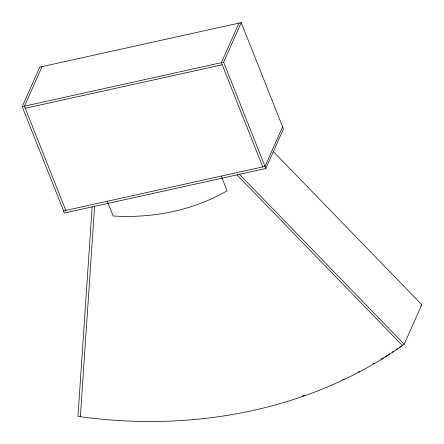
<?xml version="1.0" encoding="UTF-8"?>
<svg xmlns="http://www.w3.org/2000/svg" width="444" height="444" viewBox="0 0 444 444"><rect width="100%" height="100%" fill="white"/><g stroke="black" fill="none" stroke-linecap="round" stroke-linejoin="round"><path stroke-width="0.67" d="M92.152 206.876L77.972 416.328L80.364 416.711A466.416 396.403 24 0 0 402.458 345.56L404.184 344.261L421.8 304.695L273.437 151.665M94.605 206.338L80.364 416.711L80.625 416.122M22.2 106.677L39.816 67.111L241.236 22.611L283.439 128.943L265.817 168.515L64.397 213.009L22.2 106.677L223.621 62.182L241.236 22.611M42.063 66.611L24.448 106.183L65.817 210.417M238.989 23.11L221.373 62.682L262.743 166.916M282.606 126.851L264.99 166.422L63.57 210.917M402.719 344.966L402.458 345.56L236.991 174.881M420.94 305.339L421.8 304.695M25.28 108.275L222.2 64.774M239.444 174.342L404.184 344.261M223.621 62.182L265.817 168.515M221.245 176.085L227.089 190.803A208.691 177.367 24 0 1 113.153 215.973L107.309 201.254M401.054 346.137A466.416 396.403 24 0 1 399.372 347.302M397.691 348.457A466.416 396.403 24 0 1 395.998 349.606M393.728 351.121A466.416 396.403 24 0 1 392.019 352.247M389.727 353.74A466.416 396.403 24 0 1 388.578 354.479M387.423 355.217A466.416 396.403 24 0 1 385.109 356.676M383.361 357.764A466.416 396.403 24 0 1 381.024 359.196M374.531 363.059A466.416 396.403 24 0 1 373.343 363.753M359.429 371.417A466.416 396.403 24 0 1 358.203 372.055M344.217 378.998A466.416 396.403 24 0 1 342.368 379.87M304.29 395.371A466.416 396.403 24 0 1 302.336 396.054"/></g></svg>
